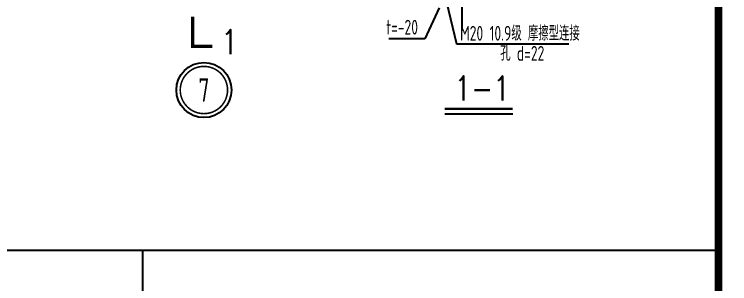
# Model space of a CAD drawing. Extents: x 180850 to 1399066, y 113487 to 334416.
# Drawn here: x 1376291 to 1390809, y 169028 to 174502 of the extents above; entities that cross this region are included whole.
import ezdxf
from ezdxf.enums import TextEntityAlignment as Align

# ---------------------------------------------------------------- set-up
doc = ezdxf.new("R2010")
doc.units = 0
doc.header["$LTSCALE"] = 1000
for name, color, linetype in [('ADIM', 3, 'Continuous'), ('AXIS', 3, 'Continuous'), ('DOTE', 1, 'Continuous'), ('PUB_TITLE', 4, 'Continuous'), ('TEXT', 7, 'Continuous'), ('THIN', 7, 'Continuous')]:
    doc.layers.add(name, color=color, linetype=linetype)
doc.styles.add('SIM-TSSC', font='simplex.shx', dxfattribs={"width": 0.8, "bigfont": 'tssdchn.shx'})
doc.styles.add('TSSD_Norm', font='tssdeng.shx', dxfattribs={"bigfont": 'hztxt.shx'})
doc.styles.add('TSSD_Num', font='Tssdeng.shx', dxfattribs={"width": 0.7, "bigfont": 'hztxt.shx'})

# ---------------------------------------------------------------- blocks, each defined once
blk = doc.blocks.new('ts_idx2')
at = {"color": 0, "linetype": 'ByBlock', "lineweight": -2, "const_width": 0.0333}
blk.add_lwpolyline([(-0.5, 0, 1), (0.5, 0, 1)], format="xyb", close=True, dxfattribs=at)
at = {"color": 0, "linetype": 'ByBlock', "lineweight": -2}
blk.add_circle((0, 0), 0.583, dxfattribs=at)
at = {"color": 0, "linetype": 'ByBlock', "lineweight": -2, "style": 'TSSD_Num', "width": 0.7}
blk.add_attdef('A', text='', height=0.5, dxfattribs=at).set_placement((0, 0), align=Align.MIDDLE_CENTER)

msp = doc.modelspace()

# ---------------------------------------------------------------- linework, layer by layer
msp.add_line((1378894.73, 169706.6), (1378894.73, 158506.47))
at = {"layer": 'ADIM'}
for points, const_width in [([(1379910.38, 174453.19), (1379910.38, 173853.19), (1380310.38, 173853.19)], 70), ([(1385026.21, 172579.75), (1386404.67, 172579.75)], 50)]:
    msp.add_lwpolyline(points, dxfattribs=dict(at, const_width=const_width))
msp.add_lwpolyline([(1385026.21, 172479.75), (1386404.67, 172479.75)], dxfattribs=at)
at = {"layer": 'AXIS'}
for p, q in [((1385062.89, 174746.1), (1385266.12, 173903.66)), ((1384911.31, 174631.04), (1384619.64, 174001.47)), ((1384619.64, 174001.47), (1383893.82, 174001.47)), ((1385266.12, 173903.66), (1387543.3, 173903.66)), ((1336124.67, 169706.6), (1390581.03, 169706.6))]:
    msp.add_line(p, q, dxfattribs=at)
at = {"layer": 'DOTE'}
msp.add_line((1385374.79, 178149.23), (1385372.19, 174168.17), dxfattribs=at)
at = {"layer": 'PUB_TITLE', "const_width": 159.09}
msp.add_lwpolyline([(1390581.03, 197803.21), (1398005.26, 197803.21), (1398005.26, 136924.48), (1390581.03, 136924.48)], close=True, dxfattribs=at)

# ---------------------------------------------------------------- block references
at = {"layer": 'AXIS'}
ref = msp.add_blockref('ts_idx2', (1380138.65, 172963.63), dxfattribs=dict(at, xscale=960, yscale=960, zscale=960))
ref.add_attrib('1', '7', dxfattribs={"layer": 'THIN', "height": 480, "style": 'TSSD_Num', "width": 0.7}).set_placement((1380138.65, 172963.63), align=Align.MIDDLE_CENTER)

# ---------------------------------------------------------------- texts
at = {"layer": 'ADIM', "style": 'SIM-TSSC', "width": 0.8}
msp.add_text('1', height=500, dxfattribs=at).set_placement((1380661.44, 173939.54), align=Align.MIDDLE_CENTER)
at = {"layer": 'TEXT', "style": 'TSSD_Norm', "width": 0.7}
for s, p in [('t=-20', (1383835.26, 174090.52)), ('M20 10.9级 摩擦型连接', (1385336.96, 173966.98)), ('孔 d=22', (1386152.23, 173558.96))]:
    msp.add_text(s, height=300, rotation=360, dxfattribs=at).set_placement(p)
at = {"layer": 'TEXT', "linetype": 'ByBlock', "style": 'SIM-TSSC', "width": 0.8}
msp.add_text('1-1', height=500, dxfattribs=at).set_placement((1385219.45, 172747.4))

doc.saveas('drawing.dxf')
